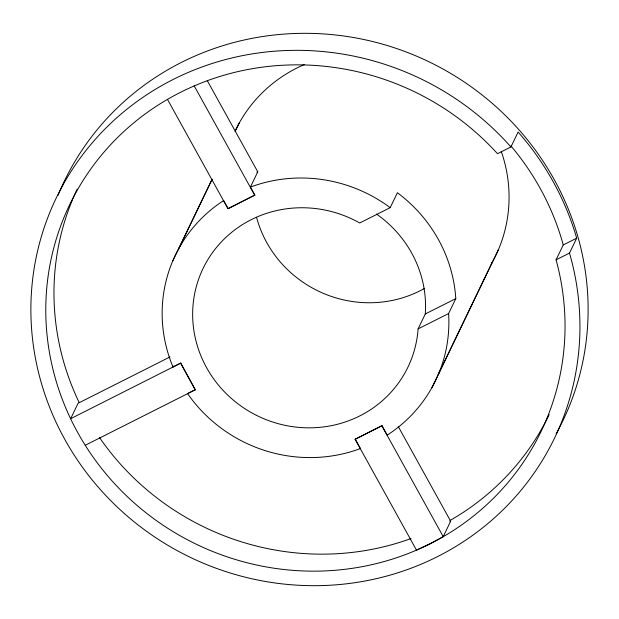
<?xml version="1.0" encoding="UTF-8"?>
<svg xmlns="http://www.w3.org/2000/svg" width="619" height="619" viewBox="0 0 619 619"><rect width="100%" height="100%" fill="white"/><g stroke="black" fill="none" stroke-linecap="round" stroke-linejoin="round"><path stroke-width="0.93" d="M172.802 260.831L212.093 179.185M179.077 248.018L212.1 179.402M235.088 131.63L239.267 122.941M167.455 99.357L227.985 208.704L254.842 195.109L250.409 187.1L257.759 171.819L207.249 80.586M227.985 208.704L254.842 195.109M85.26 445.27L195.279 389.808L180.74 363.098L172.987 367.005L173.444 366.053M170.024 356.923L78.071 403.279L70.636 418.723L180.74 363.098M448.605 313.562L418.104 328.89A113.703 109.184 25.7 0 1 281.63 424.557A113.703 109.184 25.7 0 1 199.767 276.082A113.703 109.184 25.7 0 1 359.709 222.987L390.194 207.659L397.383 192.718A144.428 138.695 25.7 0 1 455.793 298.621L448.605 313.562A144.428 138.695 25.7 0 1 387.2 435.134L381.977 425.694L355.12 439.289L416.471 550.105L430.089 543.761L443.227 536.665L450.663 521.213L398.296 426.607M418.104 328.89L425.292 313.949L455.793 298.621M510.93 146.966L518.103 132.048A276.569 265.582 25.7 0 1 576.676 238.168L569.503 253.086A276.569 265.582 25.7 0 1 278.666 583.454A276.569 265.582 25.7 0 1 60.863 188.865A276.569 265.582 25.7 0 1 510.93 146.966L497.506 153.713A261.558 251.167 25.7 0 0 73.622 196.842A261.558 251.167 25.7 0 0 278.983 568.9A261.558 251.167 25.7 0 0 556.079 259.833L563.251 244.923L576.676 238.168M355.12 439.289L381.977 425.694M431.946 387.564L492.136 262.495M438.221 374.75L498.411 249.681M449.858 521.678L450.663 521.213M195.364 389.637L187.557 393.576A144.428 138.695 25.7 0 0 360.428 448.551L355.205 439.119M556.079 259.833L569.503 253.086M256.885 172.152L257.759 171.819M194.204 85.894L254.757 195.279M381.892 425.864L443.227 536.665M228.071 208.533L223.652 200.556A144.428 138.695 25.7 0 0 172.987 367.005M180.663 363.268L195.279 389.808M58.016 195.418A276.569 265.582 25.7 0 1 428.186 61.405A276.569 265.582 25.7 0 1 556.156 433.78M549.185 414.614A261.558 251.167 25.7 0 1 450.036 520.478M411.062 538.53A261.558 251.167 25.7 0 1 99.597 437.672M79.201 402.582A261.558 251.167 25.7 0 1 77.182 189.112M501.282 151.477A144.428 138.695 25.7 0 1 491.207 264.127M235.336 130.555A144.428 138.695 25.7 0 1 304.254 64.585M424.688 288.315A113.703 109.184 25.7 0 1 256.545 217.292M250.409 187.1A144.428 138.695 25.7 0 1 390.194 207.659M376.398 214.019A113.703 109.184 25.7 0 1 425.292 313.949M510.977 145.999A261.558 251.167 25.7 0 1 563.251 244.923"/></g></svg>
